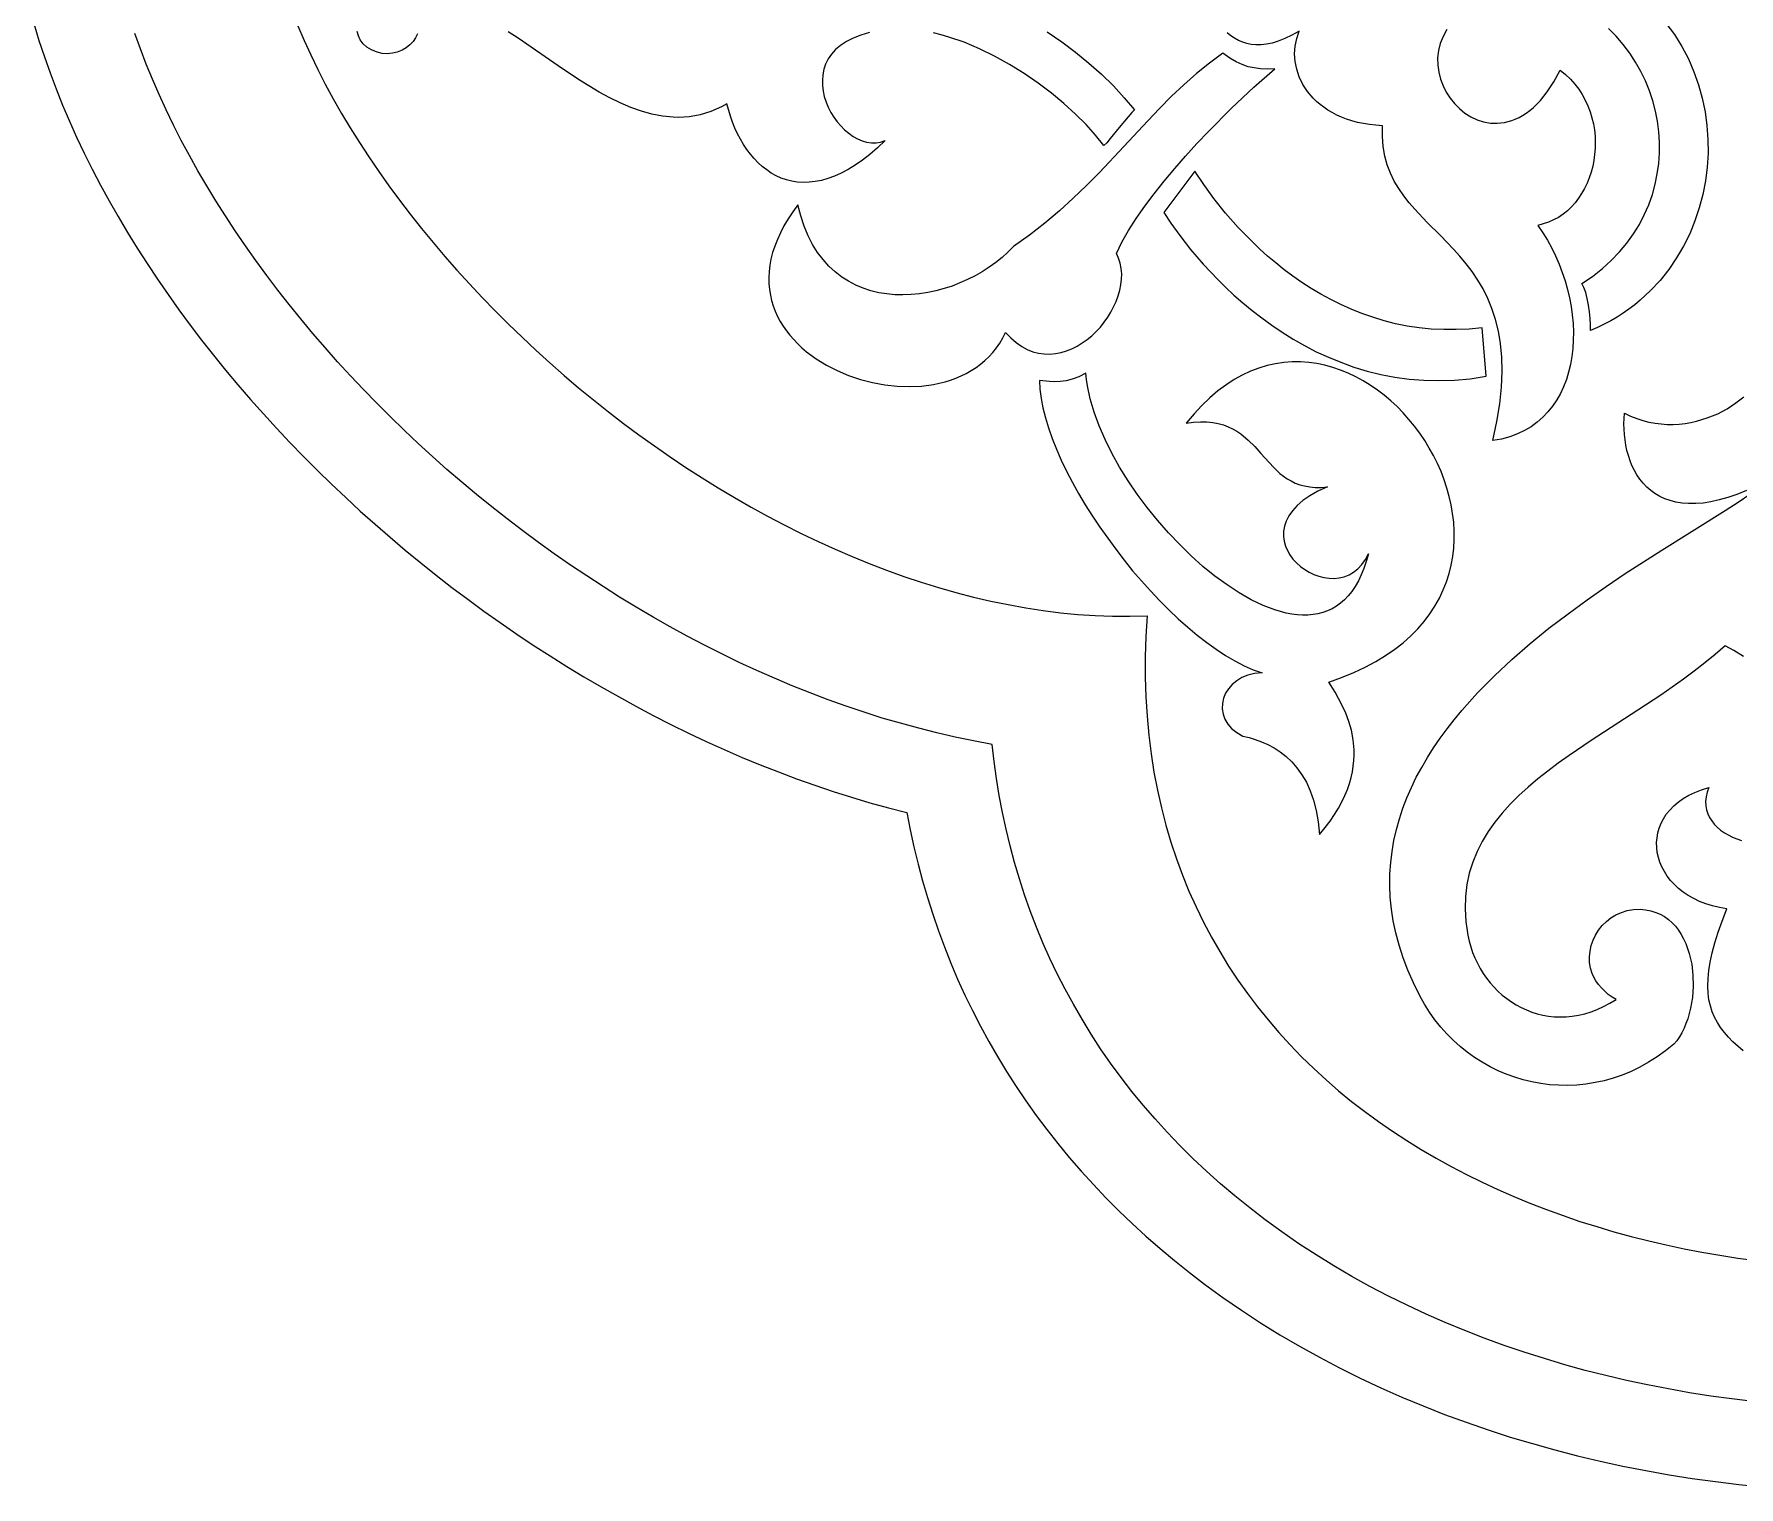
# Model space of a CAD drawing. Extents: x 1175 to 1336, y 620 to 642.
# Drawn here: x 1242.27 to 1254.58, y 619.87 to 630.36 of the extents above; entities that cross this region are included whole.
import ezdxf

# ---------------------------------------------------------------- set-up
doc = ezdxf.new("R2010")
doc.units = 0
doc.layers.add('LAYER_1', color=18, linetype='CONTINUOUS')

msp = doc.modelspace()

# ---------------------------------------------------------------- linework, layer by layer
at = {"layer": 'LAYER_1'}
for points in [[(1242.271, 630.434), (1242.306, 630.318), (1242.345, 630.201), (1242.386, 630.085), (1242.43, 629.968), (1242.477, 629.852), (1242.526, 629.736), (1242.578, 629.62), (1242.633, 629.504), (1242.691, 629.389), (1242.751, 629.274), (1242.813, 629.16), (1242.878, 629.046), (1242.946, 628.932), (1243.015, 628.819), (1243.087, 628.707), (1243.162, 628.595), (1243.238, 628.483), (1243.317, 628.373), (1243.398, 628.263), (1243.481, 628.154), (1243.566, 628.046), (1243.654, 627.938), (1243.743, 627.832), (1243.834, 627.726), (1243.927, 627.622), (1244.022, 627.518), (1244.118, 627.415), (1244.217, 627.314), (1244.317, 627.214), (1244.419, 627.115), (1244.522, 627.017), (1244.627, 626.92), (1244.734, 626.825), (1244.842, 626.731), (1244.952, 626.638), (1245.063, 626.547), (1245.175, 626.457), (1245.289, 626.369), (1245.404, 626.283), (1245.52, 626.197), (1245.638, 626.114), (1245.757, 626.032), (1245.876, 625.952), (1245.997, 625.874), (1246.119, 625.798), (1246.242, 625.723), (1246.366, 625.65), (1246.491, 625.58), (1246.616, 625.511), (1246.743, 625.444), (1246.87, 625.379), (1246.998, 625.316), (1247.126, 625.256), (1247.256, 625.198), (1247.385, 625.141), (1247.516, 625.087), (1247.647, 625.036), (1247.778, 624.987), (1247.91, 624.94), (1248.042, 624.895), (1248.175, 624.853), (1248.307, 624.814), (1248.441, 624.777), (1248.574, 624.742), (1248.598, 624.617), (1248.625, 624.494), (1248.655, 624.371), (1248.688, 624.249), (1248.723, 624.128), (1248.761, 624.008), (1248.802, 623.889), (1248.846, 623.772), (1248.892, 623.655), (1248.941, 623.54), (1248.993, 623.425), (1249.048, 623.312), (1249.106, 623.2), (1249.166, 623.09), (1249.229, 622.98), (1249.295, 622.872), (1249.364, 622.765), (1249.435, 622.66), (1249.509, 622.556), (1249.586, 622.453), (1249.666, 622.352), (1249.748, 622.252), (1249.834, 622.153), (1249.922, 622.056), (1250.012, 621.961), (1250.106, 621.867), (1250.202, 621.775), (1250.301, 621.684), (1250.403, 621.595), (1250.508, 621.507), (1250.615, 621.421), (1250.725, 621.337), (1250.857, 621.241), (1250.992, 621.148), (1251.129, 621.058), (1251.268, 620.972), (1251.41, 620.889), (1251.554, 620.809), (1251.7, 620.732), (1251.848, 620.659), (1251.998, 620.588), (1252.149, 620.521), (1252.303, 620.457), (1252.458, 620.396), (1252.614, 620.339), (1252.773, 620.284), (1252.932, 620.233), (1253.093, 620.185), (1253.255, 620.14), (1253.418, 620.098), (1253.582, 620.059), (1253.747, 620.023), (1253.913, 619.99), (1254.08, 619.961), (1254.247, 619.934), (1254.415, 619.911), (1254.584, 619.89), (1254.753, 619.873)], [(1254.688, 620.49), (1254.534, 620.508), (1254.381, 620.529), (1254.228, 620.553), (1254.075, 620.58), (1253.924, 620.609), (1253.773, 620.641), (1253.623, 620.676), (1253.474, 620.714), (1253.326, 620.755), (1253.179, 620.799), (1253.033, 620.845), (1252.889, 620.894), (1252.745, 620.946), (1252.604, 621.001), (1252.463, 621.059), (1252.325, 621.12), (1252.188, 621.184), (1252.053, 621.251), (1251.919, 621.321), (1251.788, 621.393), (1251.659, 621.469), (1251.531, 621.548), (1251.406, 621.629), (1251.284, 621.714), (1251.163, 621.802), (1251.052, 621.887), (1250.944, 621.974), (1250.84, 622.062), (1250.739, 622.153), (1250.641, 622.245), (1250.546, 622.339), (1250.455, 622.434), (1250.367, 622.531), (1250.282, 622.629), (1250.2, 622.729), (1250.122, 622.83), (1250.046, 622.933), (1249.974, 623.037), (1249.905, 623.143), (1249.84, 623.25), (1249.777, 623.358), (1249.717, 623.467), (1249.661, 623.578), (1249.608, 623.689), (1249.557, 623.802), (1249.51, 623.916), (1249.466, 624.032), (1249.425, 624.148), (1249.387, 624.265), (1249.352, 624.383), (1249.32, 624.502), (1249.291, 624.622), (1249.265, 624.743), (1249.241, 624.865), (1249.221, 624.988), (1249.204, 625.111), (1249.19, 625.235), (1249.057, 625.26), (1248.924, 625.287), (1248.792, 625.318), (1248.66, 625.351), (1248.528, 625.387), (1248.397, 625.425), (1248.266, 625.467), (1248.136, 625.511), (1248.006, 625.557), (1247.876, 625.607), (1247.747, 625.658), (1247.619, 625.712), (1247.491, 625.768), (1247.364, 625.827), (1247.238, 625.888), (1247.113, 625.951), (1246.988, 626.016), (1246.865, 626.084), (1246.742, 626.153), (1246.62, 626.225), (1246.5, 626.298), (1246.38, 626.374), (1246.262, 626.451), (1246.144, 626.53), (1246.028, 626.611), (1245.913, 626.693), (1245.8, 626.777), (1245.688, 626.863), (1245.577, 626.95), (1245.467, 627.039), (1245.36, 627.129), (1245.253, 627.221), (1245.149, 627.314), (1245.045, 627.408), (1244.944, 627.504), (1244.844, 627.6), (1244.746, 627.698), (1244.65, 627.797), (1244.556, 627.897), (1244.463, 627.998), (1244.373, 628.1), (1244.284, 628.203), (1244.197, 628.307), (1244.113, 628.411), (1244.031, 628.516), (1243.951, 628.622), (1243.873, 628.729), (1243.797, 628.836), (1243.724, 628.943), (1243.652, 629.051), (1243.584, 629.16), (1243.518, 629.269), (1243.454, 629.378), (1243.393, 629.488), (1243.334, 629.597), (1243.278, 629.707), (1243.225, 629.817), (1243.174, 629.927), (1243.126, 630.038), (1243.081, 630.148), (1243.039, 630.258), (1242.999, 630.368)], [(1244.175, 630.424), (1244.221, 630.319), (1244.269, 630.214), (1244.32, 630.109), (1244.374, 630.003), (1244.431, 629.898), (1244.492, 629.792), (1244.554, 629.687), (1244.62, 629.582), (1244.688, 629.477), (1244.76, 629.373), (1244.833, 629.269), (1244.909, 629.166), (1244.988, 629.063), (1245.069, 628.961), (1245.152, 628.859), (1245.238, 628.759), (1245.325, 628.659), (1245.415, 628.56), (1245.507, 628.462), (1245.601, 628.365), (1245.697, 628.269), (1245.795, 628.175), (1245.895, 628.082), (1245.996, 627.99), (1246.1, 627.899), (1246.204, 627.81), (1246.311, 627.723), (1246.419, 627.637), (1246.528, 627.553), (1246.639, 627.47), (1246.751, 627.39), (1246.865, 627.311), (1246.979, 627.234), (1247.095, 627.16), (1247.212, 627.087), (1247.33, 627.017), (1247.449, 626.949), (1247.569, 626.883), (1247.689, 626.82), (1247.811, 626.759), (1247.933, 626.7), (1248.056, 626.644), (1248.179, 626.591), (1248.303, 626.541), (1248.428, 626.493), (1248.553, 626.448), (1248.678, 626.406), (1248.803, 626.368), (1248.929, 626.332), (1249.055, 626.299), (1249.181, 626.27), (1249.307, 626.244), (1249.433, 626.221), (1249.559, 626.202), (1249.684, 626.186), (1249.81, 626.174), (1249.935, 626.166), (1250.06, 626.161), (1250.185, 626.16), (1250.309, 626.163), (1250.3, 626.013), (1250.296, 625.866), (1250.296, 625.721), (1250.3, 625.579), (1250.309, 625.439), (1250.322, 625.301), (1250.338, 625.167), (1250.359, 625.034), (1250.384, 624.904), (1250.413, 624.776), (1250.445, 624.651), (1250.482, 624.528), (1250.522, 624.408), (1250.565, 624.29), (1250.612, 624.175), (1250.663, 624.062), (1250.716, 623.951), (1250.774, 623.843), (1250.834, 623.738), (1250.898, 623.634), (1250.965, 623.533), (1251.034, 623.435), (1251.107, 623.339), (1251.183, 623.245), (1251.261, 623.154), (1251.342, 623.065), (1251.426, 622.979), (1251.513, 622.895), (1251.602, 622.813), (1251.693, 622.734), (1251.787, 622.657), (1251.883, 622.583), (1251.982, 622.511), (1252.082, 622.441), (1252.185, 622.374), (1252.29, 622.309), (1252.397, 622.247), (1252.506, 622.186), (1252.616, 622.129), (1252.729, 622.073), (1252.843, 622.02), (1252.958, 621.97), (1253.075, 621.921), (1253.194, 621.875), (1253.314, 621.832), (1253.435, 621.79), (1253.558, 621.752), (1253.682, 621.715), (1253.807, 621.681), (1253.933, 621.649), (1254.06, 621.62), (1254.188, 621.592), (1254.317, 621.568), (1254.447, 621.545), (1254.577, 621.525), (1254.708, 621.507)], [(1245.039, 630.366), (1245.026, 630.337), (1245.008, 630.31), (1244.985, 630.286), (1244.958, 630.265), (1244.928, 630.248), (1244.894, 630.234), (1244.859, 630.226), (1244.822, 630.222), (1244.785, 630.225), (1244.748, 630.233), (1244.708, 630.25), (1244.674, 630.27), (1244.647, 630.295), (1244.627, 630.322), (1244.613, 630.352), (1244.604, 630.384)], [(1248.305, 630.375), (1248.243, 630.357), (1248.187, 630.336), (1248.138, 630.311), (1248.096, 630.283), (1248.06, 630.252), (1248.031, 630.219), (1248.007, 630.185), (1247.988, 630.148), (1247.975, 630.11), (1247.967, 630.071), (1247.964, 630.032), (1247.964, 629.992), (1247.97, 629.952), (1247.978, 629.913), (1247.991, 629.874), (1248.007, 629.836), (1248.025, 629.799), (1248.047, 629.764), (1248.071, 629.731), (1248.097, 629.701), (1248.125, 629.673), (1248.155, 629.648), (1248.186, 629.626), (1248.218, 629.608), (1248.251, 629.594), (1248.284, 629.584), (1248.318, 629.579), (1248.352, 629.579), (1248.385, 629.584), (1248.418, 629.595), (1248.362, 629.543), (1248.308, 629.496), (1248.255, 629.455), (1248.202, 629.418), (1248.151, 629.387), (1248.101, 629.36), (1248.052, 629.338), (1248.004, 629.321), (1247.957, 629.308), (1247.912, 629.299), (1247.868, 629.294), (1247.825, 629.293), (1247.783, 629.296), (1247.743, 629.302), (1247.704, 629.312), (1247.666, 629.325), (1247.63, 629.342), (1247.595, 629.361), (1247.562, 629.383), (1247.53, 629.408), (1247.5, 629.435), (1247.471, 629.465), (1247.444, 629.497), (1247.419, 629.531), (1247.395, 629.567), (1247.372, 629.605), (1247.352, 629.644), (1247.333, 629.685), (1247.316, 629.728), (1247.3, 629.771), (1247.275, 629.861), (1247.236, 629.84), (1247.197, 629.822), (1247.158, 629.806), (1247.119, 629.793), (1247.081, 629.782), (1247.042, 629.774), (1247.003, 629.768), (1246.964, 629.765), (1246.926, 629.763), (1246.887, 629.764), (1246.81, 629.771), (1246.733, 629.786), (1246.657, 629.807), (1246.58, 629.835), (1246.504, 629.867), (1246.429, 629.904), (1246.353, 629.946), (1246.278, 629.99), (1246.204, 630.037), (1246.056, 630.136), (1245.766, 630.335), (1245.695, 630.381)], [(1249.588, 630.38), (1249.693, 630.308), (1249.793, 630.233), (1249.889, 630.155), (1249.98, 630.074), (1250.066, 629.99), (1250.145, 629.905), (1250.219, 629.818), (1250.199, 629.798), (1250.172, 629.767), (1250.108, 629.689), (1250.044, 629.611), (1250.018, 629.58), (1249.998, 629.56), (1249.938, 629.635), (1249.87, 629.711), (1249.793, 629.787), (1249.709, 629.863), (1249.618, 629.938), (1249.522, 630.011), (1249.421, 630.08), (1249.316, 630.145), (1249.208, 630.204), (1249.099, 630.258), (1248.988, 630.305), (1248.878, 630.343), (1248.823, 630.359), (1248.768, 630.373)], [(1252.475, 630.398), (1252.447, 630.348), (1252.427, 630.297), (1252.414, 630.245), (1252.408, 630.192), (1252.409, 630.14), (1252.416, 630.089), (1252.429, 630.039), (1252.447, 629.99), (1252.47, 629.945), (1252.498, 629.901), (1252.53, 629.862), (1252.566, 629.826), (1252.605, 629.794), (1252.648, 629.768), (1252.693, 629.746), (1252.74, 629.731), (1252.789, 629.722), (1252.839, 629.721), (1252.891, 629.726), (1252.943, 629.74), (1252.969, 629.75), (1252.996, 629.762), (1253.022, 629.777), (1253.048, 629.794), (1253.074, 629.813), (1253.1, 629.834), (1253.125, 629.859), (1253.15, 629.885), (1253.175, 629.915), (1253.2, 629.947), (1253.248, 630.02), (1253.293, 630.104), (1253.332, 630.072), (1253.367, 630.039), (1253.398, 630.003), (1253.427, 629.966), (1253.452, 629.927), (1253.474, 629.887), (1253.494, 629.846), (1253.51, 629.803), (1253.523, 629.76), (1253.533, 629.717), (1253.54, 629.673), (1253.545, 629.628), (1253.547, 629.584), (1253.546, 629.54), (1253.542, 629.496), (1253.536, 629.452), (1253.528, 629.41), (1253.516, 629.368), (1253.503, 629.327), (1253.487, 629.288), (1253.469, 629.25), (1253.448, 629.214), (1253.426, 629.179), (1253.401, 629.147), (1253.374, 629.117), (1253.345, 629.089), (1253.314, 629.064), (1253.281, 629.041), (1253.246, 629.022), (1253.209, 629.006), (1253.171, 628.993), (1253.131, 628.983), (1253.167, 628.93), (1253.201, 628.876), (1253.232, 628.819), (1253.26, 628.762), (1253.286, 628.703), (1253.308, 628.643), (1253.329, 628.582), (1253.346, 628.521), (1253.36, 628.459), (1253.372, 628.398), (1253.38, 628.336), (1253.386, 628.274), (1253.389, 628.213), (1253.388, 628.153), (1253.384, 628.094), (1253.378, 628.036), (1253.368, 627.979), (1253.354, 627.923), (1253.338, 627.87), (1253.318, 627.818), (1253.295, 627.769), (1253.268, 627.722), (1253.238, 627.677), (1253.205, 627.636), (1253.168, 627.597), (1253.127, 627.561), (1253.083, 627.529), (1253.036, 627.501), (1252.984, 627.477), (1252.929, 627.456), (1252.87, 627.44), (1252.807, 627.429), (1252.836, 627.566), (1252.857, 627.695), (1252.869, 627.815), (1252.874, 627.927), (1252.871, 628.031), (1252.862, 628.129), (1252.847, 628.219), (1252.826, 628.304), (1252.8, 628.382), (1252.77, 628.455), (1252.736, 628.524), (1252.698, 628.588), (1252.658, 628.649), (1252.614, 628.706), (1252.569, 628.76), (1252.523, 628.812), (1252.428, 628.91), (1252.333, 629.005), (1252.244, 629.099), (1252.202, 629.147), (1252.163, 629.197), (1252.127, 629.249), (1252.095, 629.303), (1252.067, 629.36), (1252.044, 629.42), (1252.026, 629.484), (1252.014, 629.552), (1252.009, 629.625), (1252.01, 629.703), (1251.962, 629.706), (1251.916, 629.711), (1251.872, 629.718), (1251.829, 629.727), (1251.789, 629.738), (1251.75, 629.751), (1251.714, 629.765), (1251.679, 629.78), (1251.646, 629.797), (1251.615, 629.816), (1251.586, 629.836), (1251.559, 629.856), (1251.533, 629.878), (1251.51, 629.901), (1251.468, 629.95), (1251.435, 630.001), (1251.409, 630.055), (1251.39, 630.11), (1251.379, 630.166), (1251.375, 630.222), (1251.379, 630.278), (1251.39, 630.333), (1251.409, 630.385), (1251.355, 630.356), (1251.304, 630.333), (1251.257, 630.314), (1251.213, 630.3), (1251.171, 630.291), (1251.133, 630.287), (1251.096, 630.286), (1251.062, 630.289), (1251.03, 630.296), (1251, 630.306), (1250.97, 630.319), (1250.942, 630.334), (1250.915, 630.353), (1250.889, 630.373)], [(1254.057, 630.444), (1254.118, 630.361), (1254.172, 630.275), (1254.219, 630.185), (1254.259, 630.093), (1254.293, 629.998), (1254.32, 629.901), (1254.34, 629.803), (1254.353, 629.704), (1254.36, 629.604), (1254.361, 629.504), (1254.355, 629.404), (1254.342, 629.305), (1254.323, 629.207), (1254.298, 629.11), (1254.267, 629.016), (1254.229, 628.923), (1254.185, 628.834), (1254.134, 628.748), (1254.078, 628.665), (1254.015, 628.586), (1253.946, 628.512), (1253.871, 628.443), (1253.832, 628.41), (1253.79, 628.379), (1253.748, 628.349), (1253.704, 628.321), (1253.658, 628.294), (1253.611, 628.269), (1253.562, 628.246), (1253.512, 628.224), (1253.512, 628.265), (1253.51, 628.31), (1253.505, 628.359), (1253.498, 628.408), (1253.489, 628.455), (1253.478, 628.498), (1253.465, 628.535), (1253.45, 628.563), (1253.527, 628.615), (1253.598, 628.671), (1253.662, 628.729), (1253.721, 628.791), (1253.775, 628.855), (1253.822, 628.921), (1253.865, 628.99), (1253.901, 629.06), (1253.933, 629.132), (1253.959, 629.206), (1253.979, 629.28), (1253.995, 629.355), (1254.005, 629.431), (1254.01, 629.507), (1254.011, 629.583), (1254.006, 629.659), (1253.996, 629.735), (1253.981, 629.809), (1253.962, 629.883), (1253.938, 629.955), (1253.909, 630.026), (1253.876, 630.095), (1253.838, 630.162), (1253.796, 630.227), (1253.749, 630.289), (1253.698, 630.349), (1253.643, 630.405)], [(1254.64, 627.068), (1254.57, 627.04), (1254.504, 627.018), (1254.441, 627), (1254.382, 626.987), (1254.325, 626.978), (1254.272, 626.974), (1254.221, 626.974), (1254.174, 626.977), (1254.129, 626.985), (1254.087, 626.995), (1254.048, 627.009), (1254.012, 627.026), (1253.978, 627.046), (1253.947, 627.068), (1253.919, 627.093), (1253.893, 627.121), (1253.869, 627.15), (1253.848, 627.181), (1253.829, 627.214), (1253.812, 627.248), (1253.798, 627.283), (1253.786, 627.32), (1253.775, 627.357), (1253.767, 627.395), (1253.757, 627.472), (1253.753, 627.55), (1253.757, 627.626), (1253.801, 627.605), (1253.846, 627.588), (1253.89, 627.574), (1253.934, 627.563), (1253.979, 627.555), (1254.023, 627.549), (1254.066, 627.546), (1254.11, 627.546), (1254.153, 627.548), (1254.195, 627.553), (1254.237, 627.56), (1254.277, 627.569), (1254.317, 627.58), (1254.356, 627.592), (1254.431, 627.623), (1254.5, 627.659), (1254.563, 627.701), (1254.62, 627.746)], [(1254.617, 625.869), (1254.547, 625.914), (1254.484, 625.947), (1254.413, 625.884), (1254.338, 625.823), (1254.262, 625.763), (1254.183, 625.705), (1254.02, 625.591), (1253.853, 625.481), (1253.518, 625.264), (1253.357, 625.155), (1253.279, 625.099), (1253.203, 625.042), (1253.131, 624.985), (1253.061, 624.926), (1252.995, 624.865), (1252.933, 624.803), (1252.875, 624.739), (1252.821, 624.673), (1252.773, 624.605), (1252.73, 624.534), (1252.693, 624.461), (1252.662, 624.385), (1252.637, 624.305), (1252.62, 624.223), (1252.61, 624.137), (1252.607, 624.048), (1252.613, 623.955), (1252.626, 623.858), (1252.636, 623.815), (1252.647, 623.774), (1252.661, 623.733), (1252.677, 623.693), (1252.695, 623.655), (1252.715, 623.617), (1252.737, 623.581), (1252.761, 623.547), (1252.787, 623.514), (1252.815, 623.483), (1252.844, 623.453), (1252.875, 623.425), (1252.907, 623.4), (1252.941, 623.376), (1252.976, 623.354), (1253.012, 623.335), (1253.049, 623.317), (1253.088, 623.302), (1253.127, 623.29), (1253.168, 623.28), (1253.209, 623.273), (1253.251, 623.268), (1253.294, 623.267), (1253.337, 623.268), (1253.381, 623.272), (1253.426, 623.279), (1253.471, 623.29), (1253.516, 623.303), (1253.561, 623.321), (1253.606, 623.341), (1253.652, 623.365), (1253.697, 623.393), (1253.668, 623.41), (1253.641, 623.429), (1253.615, 623.452), (1253.591, 623.476), (1253.57, 623.501), (1253.552, 623.528), (1253.537, 623.555), (1253.525, 623.581), (1253.513, 623.62), (1253.506, 623.66), (1253.505, 623.701), (1253.509, 623.742), (1253.517, 623.782), (1253.531, 623.82), (1253.549, 623.858), (1253.571, 623.893), (1253.597, 623.926), (1253.627, 623.956), (1253.66, 623.982), (1253.696, 624.004), (1253.736, 624.022), (1253.778, 624.035), (1253.823, 624.042), (1253.87, 624.044), (1253.91, 624.04), (1253.947, 624.033), (1253.983, 624.022), (1254.016, 624.008), (1254.047, 623.991), (1254.075, 623.97), (1254.101, 623.947), (1254.126, 623.922), (1254.148, 623.894), (1254.167, 623.863), (1254.185, 623.831), (1254.201, 623.797), (1254.214, 623.762), (1254.226, 623.725), (1254.235, 623.687), (1254.243, 623.648), (1254.252, 623.569), (1254.254, 623.488), (1254.248, 623.407), (1254.235, 623.329), (1254.215, 623.254), (1254.202, 623.219), (1254.188, 623.185), (1254.172, 623.153), (1254.155, 623.123), (1254.136, 623.095), (1254.115, 623.069), (1254.055, 623.021), (1253.994, 622.978), (1253.932, 622.939), (1253.869, 622.904), (1253.805, 622.873), (1253.741, 622.847), (1253.676, 622.824), (1253.61, 622.806), (1253.545, 622.792), (1253.479, 622.781), (1253.413, 622.774), (1253.348, 622.772), (1253.282, 622.773), (1253.217, 622.777), (1253.153, 622.785), (1253.089, 622.797), (1253.027, 622.812), (1252.965, 622.831), (1252.904, 622.853), (1252.845, 622.878), (1252.787, 622.907), (1252.73, 622.939), (1252.675, 622.974), (1252.622, 623.012), (1252.571, 623.053), (1252.522, 623.097), (1252.475, 623.144), (1252.431, 623.193), (1252.389, 623.246), (1252.349, 623.301), (1252.313, 623.359), (1252.279, 623.419), (1252.233, 623.512), (1252.193, 623.604), (1252.159, 623.694), (1252.13, 623.784), (1252.106, 623.873), (1252.088, 623.96), (1252.074, 624.046), (1252.066, 624.131), (1252.062, 624.216), (1252.063, 624.299), (1252.069, 624.381), (1252.079, 624.461), (1252.092, 624.541), (1252.11, 624.62), (1252.132, 624.697), (1252.157, 624.774), (1252.186, 624.849), (1252.219, 624.924), (1252.254, 624.997), (1252.293, 625.069), (1252.335, 625.14), (1252.379, 625.21), (1252.426, 625.279), (1252.476, 625.347), (1252.528, 625.413), (1252.582, 625.479), (1252.639, 625.543), (1252.697, 625.606), (1252.818, 625.73), (1252.945, 625.849), (1253.077, 625.963), (1253.212, 626.073), (1253.35, 626.178), (1253.488, 626.279), (1253.626, 626.376), (1253.763, 626.468), (1254.027, 626.638), (1254.486, 626.925), (1254.58, 626.985), (1254.662, 627.041)], [(1254.614, 623.021), (1254.541, 623.087), (1254.509, 623.121), (1254.479, 623.155), (1254.452, 623.19), (1254.429, 623.226), (1254.408, 623.264), (1254.391, 623.304), (1254.378, 623.346), (1254.368, 623.39), (1254.361, 623.438), (1254.359, 623.489), (1254.361, 623.543), (1254.367, 623.601), (1254.377, 623.663), (1254.391, 623.73), (1254.411, 623.801), (1254.434, 623.878), (1254.463, 623.959), (1254.497, 624.047), (1254.443, 624.056), (1254.393, 624.068), (1254.345, 624.083), (1254.3, 624.1), (1254.258, 624.121), (1254.218, 624.143), (1254.182, 624.168), (1254.149, 624.194), (1254.118, 624.223), (1254.091, 624.252), (1254.067, 624.284), (1254.046, 624.316), (1254.028, 624.35), (1254.014, 624.384), (1254.003, 624.419), (1253.995, 624.454), (1253.991, 624.49), (1253.99, 624.526), (1253.993, 624.561), (1253.999, 624.596), (1254.009, 624.631), (1254.022, 624.665), (1254.039, 624.698), (1254.06, 624.73), (1254.085, 624.761), (1254.114, 624.79), (1254.146, 624.817), (1254.182, 624.843), (1254.222, 624.867), (1254.267, 624.888), (1254.315, 624.907), (1254.368, 624.923), (1254.355, 624.889), (1254.348, 624.855), (1254.344, 624.823), (1254.345, 624.792), (1254.351, 624.762), (1254.359, 624.734), (1254.372, 624.707), (1254.388, 624.682), (1254.406, 624.658), (1254.428, 624.636), (1254.452, 624.616), (1254.479, 624.597), (1254.507, 624.581), (1254.538, 624.566), (1254.57, 624.553), (1254.603, 624.541)]]:
    msp.add_lwpolyline(points, dxfattribs=at)
for points in [[(1250.088, 628.781), (1250.128, 628.862), (1250.176, 628.946), (1250.231, 629.032), (1250.293, 629.121), (1250.36, 629.211), (1250.433, 629.302), (1250.509, 629.394), (1250.588, 629.484), (1250.67, 629.574), (1250.753, 629.661), (1250.92, 629.829), (1251.081, 629.981), (1251.232, 630.113), (1251.178, 630.112), (1251.128, 630.114), (1251.083, 630.12), (1251.039, 630.129), (1250.996, 630.144), (1250.953, 630.164), (1250.907, 630.191), (1250.857, 630.226), (1250.76, 630.155), (1250.666, 630.079), (1250.576, 629.999), (1250.487, 629.915), (1250.4, 629.828), (1250.314, 629.738), (1250.142, 629.553), (1249.965, 629.366), (1249.872, 629.272), (1249.776, 629.179), (1249.676, 629.088), (1249.571, 629), (1249.461, 628.913), (1249.344, 628.831), (1249.305, 628.79), (1249.262, 628.752), (1249.217, 628.715), (1249.169, 628.681), (1249.119, 628.648), (1249.067, 628.619), (1249.013, 628.591), (1248.957, 628.567), (1248.901, 628.545), (1248.843, 628.526), (1248.784, 628.51), (1248.725, 628.498), (1248.666, 628.488), (1248.606, 628.483), (1248.546, 628.481), (1248.487, 628.482), (1248.429, 628.488), (1248.371, 628.497), (1248.315, 628.511), (1248.259, 628.529), (1248.206, 628.552), (1248.154, 628.579), (1248.104, 628.61), (1248.057, 628.647), (1248.012, 628.689), (1247.969, 628.736), (1247.93, 628.788), (1247.894, 628.845), (1247.862, 628.908), (1247.833, 628.977), (1247.808, 629.051), (1247.787, 629.132), (1247.75, 629.08), (1247.716, 629.03), (1247.687, 628.98), (1247.661, 628.93), (1247.639, 628.882), (1247.62, 628.834), (1247.605, 628.786), (1247.593, 628.74), (1247.585, 628.695), (1247.58, 628.65), (1247.578, 628.606), (1247.578, 628.563), (1247.582, 628.521), (1247.589, 628.48), (1247.598, 628.44), (1247.61, 628.401), (1247.624, 628.363), (1247.641, 628.326), (1247.66, 628.29), (1247.681, 628.255), (1247.705, 628.222), (1247.73, 628.189), (1247.757, 628.158), (1247.786, 628.128), (1247.817, 628.099), (1247.849, 628.071), (1247.919, 628.02), (1247.993, 627.974), (1248.072, 627.934), (1248.154, 627.899), (1248.24, 627.87), (1248.327, 627.848), (1248.416, 627.831), (1248.505, 627.822), (1248.593, 627.819), (1248.681, 627.823), (1248.767, 627.835), (1248.808, 627.843), (1248.85, 627.853), (1248.89, 627.866), (1248.929, 627.88), (1248.967, 627.896), (1249.004, 627.914), (1249.04, 627.934), (1249.074, 627.956), (1249.107, 627.98), (1249.138, 628.007), (1249.168, 628.035), (1249.196, 628.066), (1249.222, 628.098), (1249.246, 628.133), (1249.268, 628.17), (1249.287, 628.21), (1249.325, 628.17), (1249.364, 628.136), (1249.404, 628.109), (1249.444, 628.087), (1249.485, 628.071), (1249.526, 628.06), (1249.567, 628.055), (1249.608, 628.054), (1249.649, 628.057), (1249.689, 628.065), (1249.728, 628.077), (1249.767, 628.092), (1249.805, 628.111), (1249.841, 628.134), (1249.876, 628.159), (1249.91, 628.186), (1249.942, 628.217), (1249.972, 628.249), (1249.999, 628.283), (1250.025, 628.319), (1250.048, 628.356), (1250.068, 628.395), (1250.086, 628.434), (1250.101, 628.474), (1250.112, 628.514), (1250.12, 628.554), (1250.125, 628.594), (1250.126, 628.633), (1250.122, 628.672), (1250.115, 628.71), (1250.104, 628.746)], [(1252.73, 628.244), (1252.636, 628.234), (1252.543, 628.23), (1252.452, 628.23), (1252.362, 628.234), (1252.274, 628.243), (1252.188, 628.256), (1252.103, 628.273), (1252.021, 628.294), (1251.94, 628.319), (1251.861, 628.346), (1251.784, 628.377), (1251.709, 628.411), (1251.636, 628.448), (1251.564, 628.487), (1251.495, 628.528), (1251.428, 628.571), (1251.363, 628.617), (1251.3, 628.663), (1251.239, 628.712), (1251.18, 628.761), (1251.124, 628.812), (1251.07, 628.863), (1250.968, 628.967), (1250.875, 629.072), (1250.792, 629.176), (1250.719, 629.278), (1250.655, 629.374), (1250.43, 629.076), (1250.48, 628.999), (1250.545, 628.91), (1250.623, 628.81), (1250.715, 628.704), (1250.82, 628.593), (1250.877, 628.536), (1250.937, 628.48), (1251.001, 628.424), (1251.068, 628.369), (1251.138, 628.315), (1251.211, 628.262), (1251.286, 628.211), (1251.365, 628.162), (1251.447, 628.115), (1251.532, 628.071), (1251.619, 628.031), (1251.71, 627.994), (1251.803, 627.96), (1251.899, 627.931), (1251.997, 627.907), (1252.098, 627.887), (1252.202, 627.873), (1252.308, 627.864), (1252.417, 627.862), (1252.529, 627.865), (1252.643, 627.876), (1252.759, 627.893)], [(1251.14, 625.751), (1251.086, 625.747), (1251.038, 625.735), (1250.995, 625.718), (1250.957, 625.695), (1250.924, 625.668), (1250.897, 625.637), (1250.876, 625.604), (1250.862, 625.568), (1250.854, 625.53), (1250.853, 625.492), (1250.858, 625.454), (1250.871, 625.418), (1250.892, 625.382), (1250.92, 625.35), (1250.957, 625.32), (1251.001, 625.294), (1251.046, 625.284), (1251.091, 625.271), (1251.136, 625.254), (1251.182, 625.234), (1251.227, 625.209), (1251.271, 625.18), (1251.313, 625.147), (1251.354, 625.109), (1251.392, 625.065), (1251.427, 625.016), (1251.46, 624.961), (1251.488, 624.9), (1251.512, 624.832), (1251.531, 624.757), (1251.545, 624.675), (1251.554, 624.585), (1251.595, 624.634), (1251.631, 624.681), (1251.663, 624.728), (1251.692, 624.775), (1251.717, 624.82), (1251.739, 624.865), (1251.757, 624.909), (1251.772, 624.953), (1251.784, 624.995), (1251.793, 625.037), (1251.799, 625.078), (1251.803, 625.118), (1251.805, 625.157), (1251.805, 625.195), (1251.798, 625.268), (1251.785, 625.337), (1251.766, 625.401), (1251.744, 625.461), (1251.719, 625.516), (1251.693, 625.566), (1251.667, 625.611), (1251.622, 625.685), (1251.715, 625.718), (1251.803, 625.753), (1251.885, 625.792), (1251.961, 625.833), (1252.032, 625.876), (1252.098, 625.922), (1252.159, 625.969), (1252.215, 626.019), (1252.265, 626.07), (1252.311, 626.123), (1252.352, 626.178), (1252.389, 626.234), (1252.421, 626.291), (1252.448, 626.35), (1252.472, 626.409), (1252.491, 626.469), (1252.506, 626.53), (1252.517, 626.592), (1252.524, 626.653), (1252.528, 626.716), (1252.527, 626.778), (1252.524, 626.84), (1252.516, 626.902), (1252.506, 626.964), (1252.492, 627.025), (1252.475, 627.086), (1252.455, 627.146), (1252.433, 627.205), (1252.407, 627.263), (1252.379, 627.32), (1252.348, 627.375), (1252.315, 627.429), (1252.279, 627.482), (1252.241, 627.533), (1252.201, 627.582), (1252.159, 627.629), (1252.115, 627.674), (1252.07, 627.716), (1252.022, 627.756), (1251.973, 627.794), (1251.922, 627.829), (1251.87, 627.861), (1251.817, 627.89), (1251.763, 627.915), (1251.707, 627.938), (1251.651, 627.957), (1251.593, 627.973), (1251.535, 627.985), (1251.477, 627.993), (1251.417, 627.997), (1251.358, 627.997), (1251.298, 627.992), (1251.238, 627.984), (1251.177, 627.97), (1251.117, 627.952), (1251.057, 627.929), (1250.997, 627.901), (1250.938, 627.869), (1250.878, 627.83), (1250.82, 627.787), (1250.762, 627.738), (1250.705, 627.683), (1250.649, 627.622), (1250.593, 627.555), (1250.646, 627.562), (1250.695, 627.565), (1250.741, 627.564), (1250.784, 627.559), (1250.823, 627.552), (1250.861, 627.542), (1250.895, 627.529), (1250.927, 627.513), (1250.958, 627.496), (1250.986, 627.477), (1251.039, 627.433), (1251.087, 627.386), (1251.132, 627.336), (1251.222, 627.237), (1251.269, 627.192), (1251.295, 627.172), (1251.322, 627.153), (1251.35, 627.137), (1251.38, 627.122), (1251.413, 627.11), (1251.447, 627.101), (1251.484, 627.094), (1251.524, 627.091), (1251.566, 627.091), (1251.612, 627.095), (1251.544, 627.063), (1251.485, 627.03), (1251.435, 626.995), (1251.394, 626.959), (1251.36, 626.922), (1251.334, 626.885), (1251.314, 626.848), (1251.301, 626.811), (1251.295, 626.774), (1251.294, 626.737), (1251.299, 626.702), (1251.309, 626.667), (1251.323, 626.634), (1251.341, 626.603), (1251.363, 626.573), (1251.388, 626.546), (1251.417, 626.52), (1251.448, 626.498), (1251.48, 626.479), (1251.515, 626.462), (1251.551, 626.449), (1251.587, 626.44), (1251.624, 626.435), (1251.661, 626.434), (1251.698, 626.438), (1251.734, 626.446), (1251.768, 626.46), (1251.801, 626.478), (1251.832, 626.503), (1251.86, 626.533), (1251.886, 626.569), (1251.908, 626.611), (1251.893, 626.556), (1251.876, 626.506), (1251.857, 626.459), (1251.836, 626.415), (1251.813, 626.376), (1251.789, 626.34), (1251.763, 626.308), (1251.736, 626.28), (1251.707, 626.254), (1251.677, 626.233), (1251.646, 626.214), (1251.613, 626.199), (1251.579, 626.187), (1251.544, 626.178), (1251.508, 626.172), (1251.471, 626.168), (1251.433, 626.168), (1251.394, 626.171), (1251.355, 626.176), (1251.314, 626.183), (1251.273, 626.194), (1251.232, 626.206), (1251.147, 626.239), (1251.061, 626.28), (1250.974, 626.329), (1250.887, 626.386), (1250.8, 626.45), (1250.713, 626.52), (1250.628, 626.597), (1250.545, 626.678), (1250.464, 626.763), (1250.385, 626.853), (1250.31, 626.946), (1250.239, 627.041), (1250.173, 627.139), (1250.111, 627.238), (1250.055, 627.337), (1250.006, 627.437), (1249.963, 627.536), (1249.927, 627.634), (1249.898, 627.731), (1249.879, 627.825), (1249.872, 627.871), (1249.868, 627.916), (1249.816, 627.89), (1249.768, 627.872), (1249.724, 627.861), (1249.682, 627.855), (1249.642, 627.853), (1249.605, 627.855), (1249.533, 627.862), (1249.536, 627.799), (1249.544, 627.733), (1249.557, 627.665), (1249.575, 627.593), (1249.597, 627.52), (1249.624, 627.444), (1249.655, 627.367), (1249.69, 627.288), (1249.728, 627.208), (1249.77, 627.127), (1249.815, 627.046), (1249.863, 626.965), (1249.915, 626.884), (1249.968, 626.803), (1250.025, 626.723), (1250.083, 626.644), (1250.143, 626.566), (1250.205, 626.489), (1250.269, 626.415), (1250.334, 626.343), (1250.4, 626.273), (1250.467, 626.206), (1250.535, 626.142), (1250.603, 626.081), (1250.671, 626.024), (1250.74, 625.971), (1250.808, 625.922), (1250.876, 625.877), (1250.943, 625.838), (1251.01, 625.803), (1251.075, 625.774)]]:
    msp.add_lwpolyline(points, close=True, dxfattribs=at)

doc.saveas('drawing.dxf')
